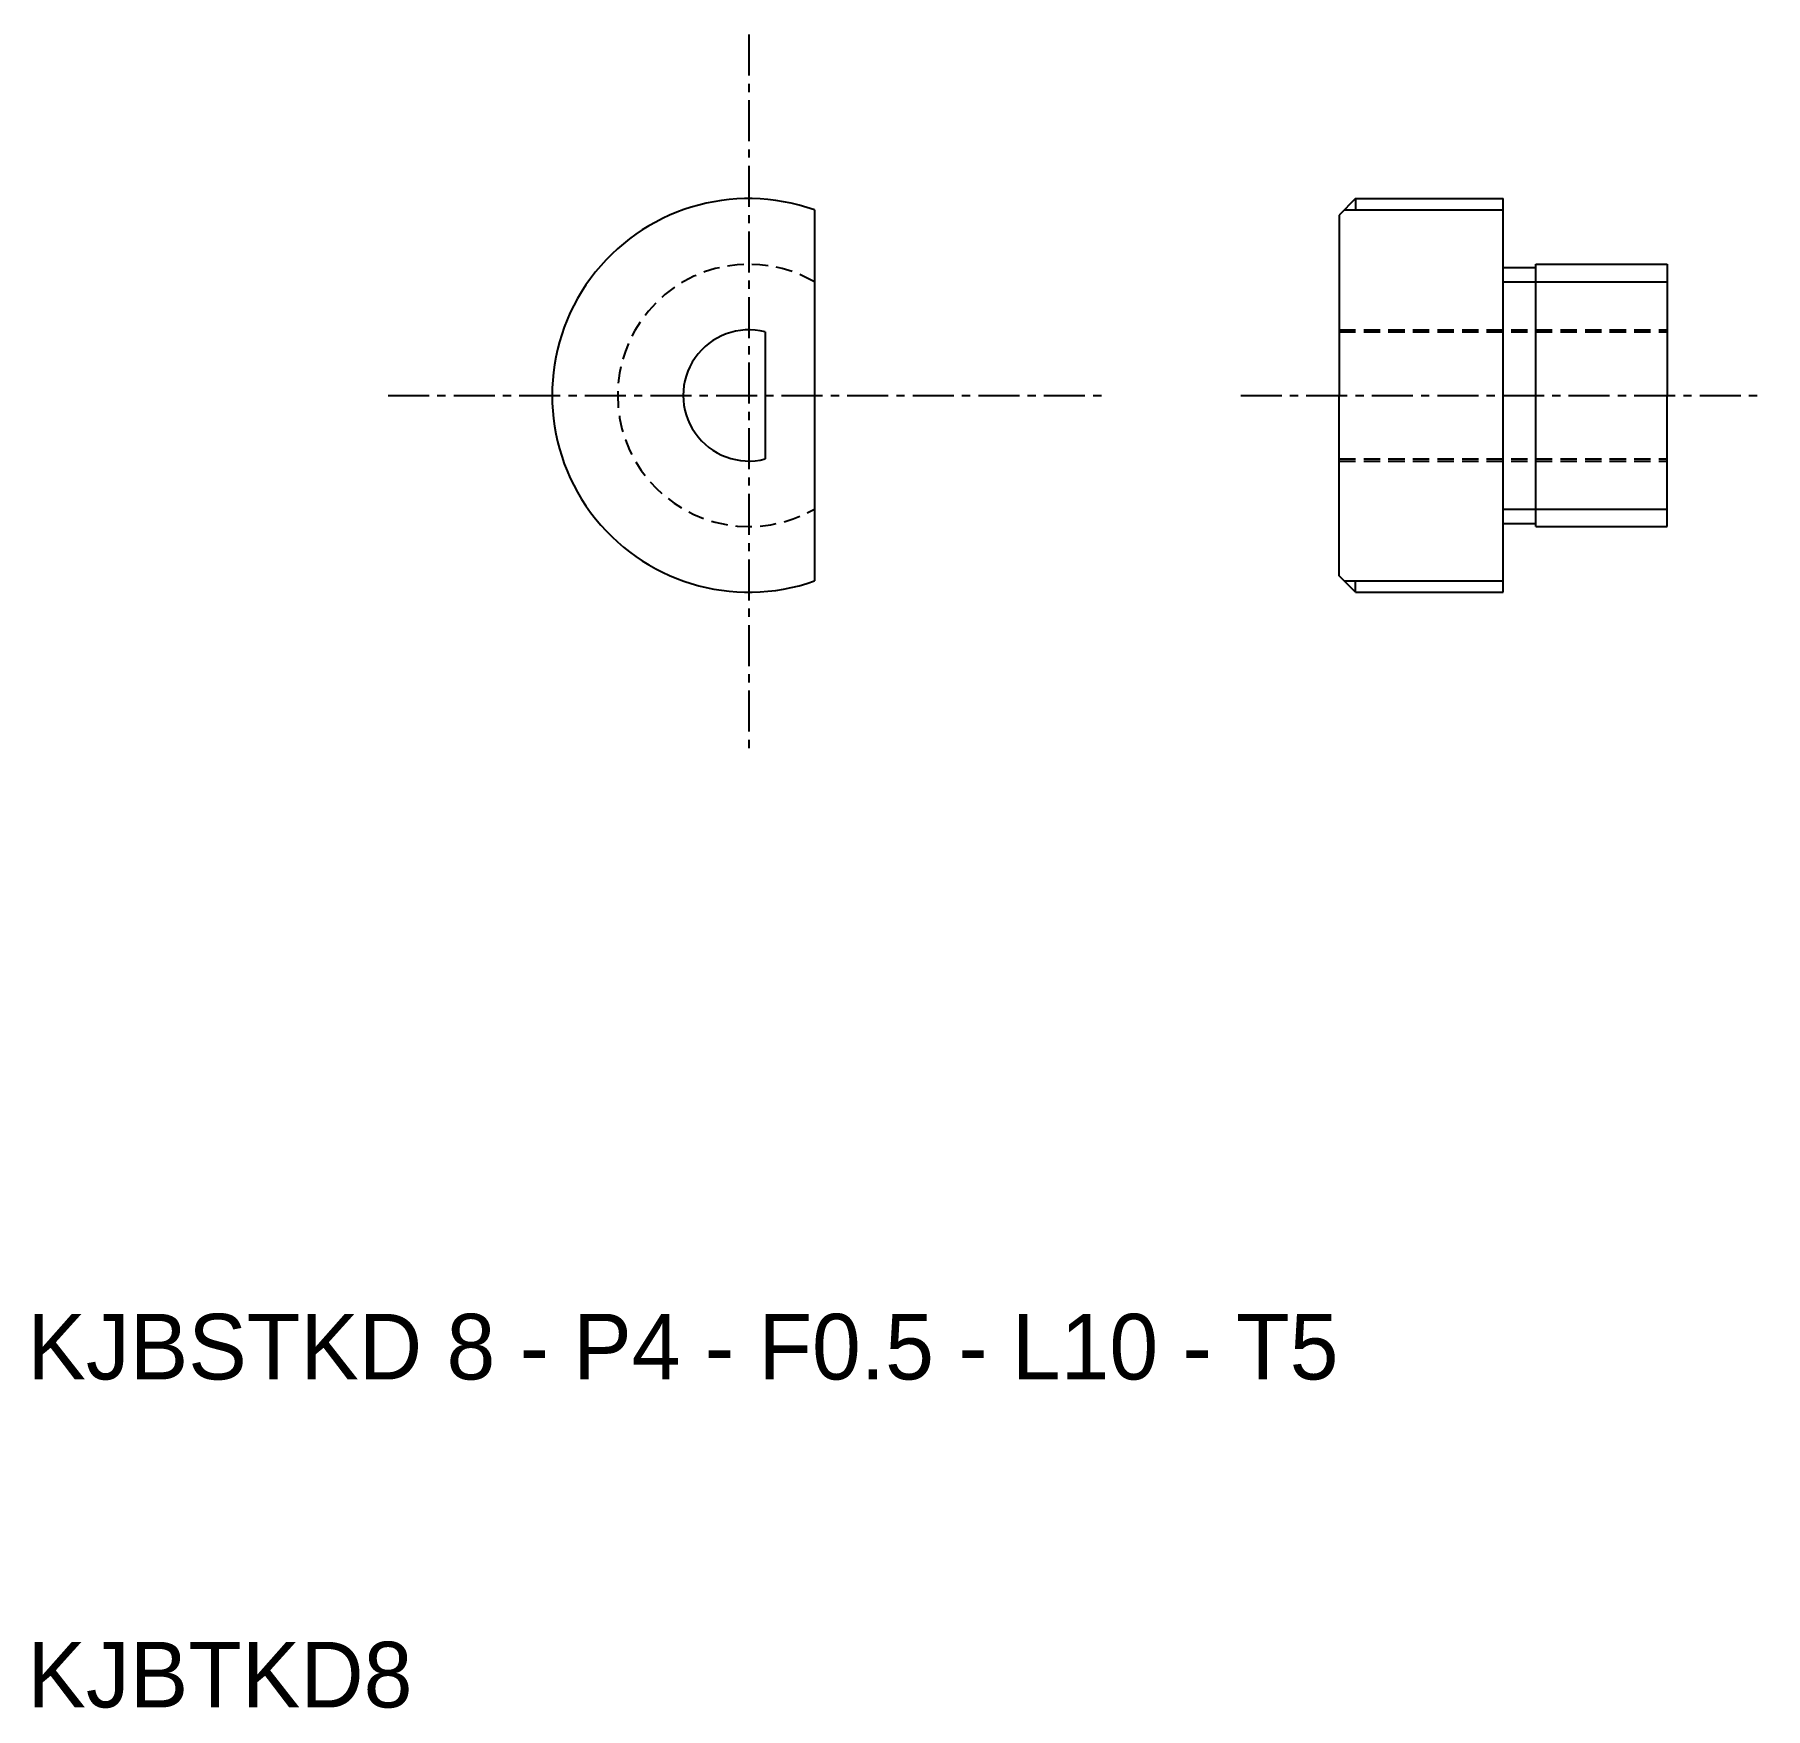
# Model space of a CAD drawing. Extents: x 10.2 to 63, y 10 to 61.
import ezdxf

# ---------------------------------------------------------------- set-up
doc = ezdxf.new("R2010")
doc.units = 0
doc.linetypes.add('CENTER', pattern=[2, 1.25, -0.25, 0.25, -0.25])
doc.linetypes.add('DASHED', pattern=[0.75, 0.5, -0.25])
doc.layers.get('0').update_dxf_attribs({"linetype": 'CONTINUOUS'})
doc.layers.add('CENTER', color=1, linetype='CENTER')

msp = doc.modelspace()

# ---------------------------------------------------------------- linework, layer by layer
for p, q in [((50.5, 56), (50, 55.5)), ((50.5, 56), (55, 56)), ((55, 44), (55, 56)), ((50, 55.5), (50, 50)), ((55, 53.9), (56, 53.9)), ((56, 54), (60, 54)), ((56, 46), (56, 54)), ((60, 54), (60, 50)), ((50, 44.5), (50, 50)), ((60, 46), (60, 50)), ((55, 46.1), (56, 46.1)), ((56, 46), (60, 46)), ((50.5, 44), (50, 44.5)), ((50.5, 44), (55, 44))]:
    msp.add_line(p, q)
at = {"color": 7, "linetype": 'CONTINUOUS'}
for p, q in [((50.5, 56), (50.5, 55.657)), ((34, 55.657), (34, 44.343)), ((50.157, 55.657), (55, 55.657)), ((55, 53.464), (60, 53.464)), ((32.5, 51.936), (32.5, 48.064)), ((55, 46.536), (60, 46.536)), ((50.157, 44.343), (55, 44.343)), ((50.5, 44), (50.5, 44.343))]:
    msp.add_line(p, q, dxfattribs=at)
at = {"color": 3, "linetype": 'DASHED'}
for p, q in [((50, 52), (60, 52)), ((50, 51.936), (60, 51.936)), ((50, 48.064), (60, 48.064)), ((50, 48), (60, 48))]:
    msp.add_line(p, q, dxfattribs=at)
at = {"color": 7, "linetype": 'CONTINUOUS'}
msp.add_arc((32, 50), 6, 70.5288, 289.4712, dxfattribs=at)
at = {"color": 3, "linetype": 'DASHED'}
msp.add_arc((32, 50), 4, 60, 300, dxfattribs=at)
msp.add_arc((32, 50), 2, 75.5225, 284.4775)
at = {"layer": 'CENTER'}
for p, q in [((32, 61), (32, 39)), ((21, 50), (43, 50)), ((47, 50), (63, 50))]:
    msp.add_line(p, q, dxfattribs=at)

# ---------------------------------------------------------------- texts
at = {"color": 7, "linetype": 'CONTINUOUS'}
for s, p in [('KJBSTKD 8 - P4 - F0.5 - L10 - T5', (10, 20)), ('KJBTKD8', (10, 10))]:
    msp.add_text(s, height=2, dxfattribs=at).set_placement(p)

doc.saveas('drawing.dxf')
